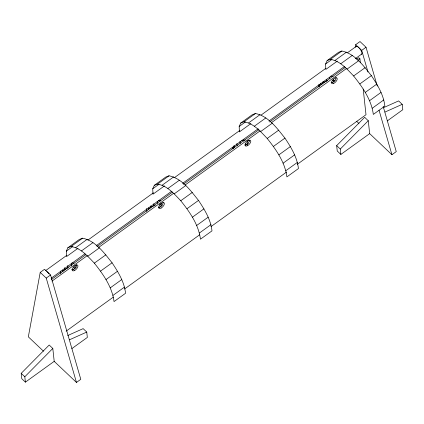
<?xml version="1.0" encoding="UTF-8"?>
<svg xmlns="http://www.w3.org/2000/svg" width="424" height="424" viewBox="0 0 424 424"><rect width="100%" height="100%" fill="white"/><g stroke="black" fill="none" stroke-linecap="round" stroke-linejoin="round"><path stroke-width="0.64" d="M60.415 273.56L60.595 271.153M146.397 211.247L146.577 208.841M232.903 148.744L232.993 147.541L233.82 145.845M318.779 86.666L318.917 84.858M54.251 361.317L25.392 382.146L21.783 378.727L21.2 373.353L49.195 345.03L52.804 348.449L54.203 361.349L76.468 382.443L80.793 379.326L50.562 274.975L44.541 269.277L40.222 272.394L28.329 336.836L43.486 351.199M355.206 47.276L355.688 44.674L360.008 41.557L366.023 47.255L377.27 86.067M78.053 248.263L66.531 256.584L66.314 251.172L67.872 247.727L79.394 239.406L82.611 238.187C95.707 240.917 104.161 252.974 112.074 262.795C118.217 272.049 124.349 281.986 125.557 293.265L114.03 301.581C112.18 286.958 103.292 274.392 94.335 263.14C87.8 256.329 80.92 248.098 71.089 246.503L67.872 247.727M164.486 185.876L152.958 194.192L152.741 188.781L154.299 185.336L165.821 177.02L169.043 175.796C182.135 178.525 190.588 190.583 198.501 200.409C204.644 209.657 210.776 219.6 211.984 230.873L200.462 239.194C198.607 224.566 189.724 212.005 180.762 200.753C174.227 193.943 167.347 185.712 157.516 184.117L154.299 185.336M250.923 123.58L239.401 131.901L239.178 126.49L240.737 123.045L252.264 114.724L255.481 113.505C268.577 116.234 277.026 128.292 284.944 138.113C291.087 147.367 297.213 157.304 298.422 168.582L286.9 176.898C285.05 162.275 276.162 149.709 267.2 138.457C260.665 131.647 253.785 123.416 243.959 121.821L240.737 123.045M337.34 61.098L325.817 69.414L325.6 64.003L327.158 60.558L338.681 52.242L341.898 51.018C354.994 53.747 363.447 65.805 371.36 75.631C377.503 84.88 383.635 94.822 384.844 106.095L373.316 114.416C371.466 99.788 362.578 87.227 353.621 75.975C347.086 69.165 340.207 60.934 330.376 59.339L327.158 60.558M25.392 382.146L24.809 376.772L52.804 348.449M369.717 133.597L340.859 154.426L337.25 151.008L336.667 145.633L364.656 117.31L368.265 120.729L369.67 133.629L391.935 154.723L396.255 151.607L383.169 106.429M340.859 154.426L340.276 149.052L368.265 120.729M67.755 265.445L68.004 267.751L64.851 269.388L62.461 271.752L62.275 270.024M155.179 205.19L150.833 207.082L148.442 209.44L148.252 207.712M327.561 80.608L323.215 82.5L320.825 84.858L320.639 83.13M71.089 246.503L82.611 238.187M157.516 184.117L169.043 175.796M330.376 59.339L341.898 51.018M243.959 121.821L255.481 113.505M66.314 251.172L72.599 246.636M152.741 188.781L159.027 184.244M325.6 64.003L331.886 59.466M239.178 126.49L245.464 121.948M75.726 247.6L87.254 239.279M162.159 185.209L173.681 176.893M335.013 60.431L346.541 52.115M248.597 122.918L260.119 114.597M45.628 270.613L66.552 255.513M88.007 240.021L153.456 192.777M174.375 177.677L239.825 130.433M261.285 114.941L325.659 68.476M347.654 52.597L356.234 46.401M81.44 250.929L92.962 242.608M167.867 188.537L179.394 180.221M340.726 63.759L352.249 55.443M254.31 126.246L265.832 117.925M76.468 382.443L46.237 278.096L50.562 274.975M367.974 72.011L361.704 50.377L366.023 47.255M51.134 278.239L84.927 253.844M96.195 245.708L171.296 191.494M182.564 183.364L258.205 128.763M268.933 121.02L344.574 66.42M355.301 58.671L361.741 54.028M51.331 279.564L85.664 254.782M96.926 246.646L172.568 192.046M183.295 184.302L258.937 129.702M269.669 121.958L345.306 67.352M356.573 59.222L358.72 57.675L359.923 58.814L360.352 62.763M51.998 281.091L87.402 255.534M98.67 247.399L173.771 193.185M185.039 185.055L260.14 130.841M271.408 122.711L346.509 68.497M357.776 60.362L359.923 58.814M87.8 256.239L99.322 247.923M174.227 193.853L185.754 185.532M347.086 69.075L358.609 60.754M260.67 131.557L272.192 123.241M72.801 270.019L75.477 268.085M159.228 207.627L161.369 206.08M245.655 145.241L248.337 143.307M332.623 82.463L335.299 80.528M94.335 263.14L105.857 254.824M180.762 200.753L192.284 192.432M353.621 75.975L365.144 67.655M267.2 138.457L278.722 130.142M100.552 271.116L112.074 262.795M186.979 208.725L198.501 200.409M359.838 83.947L371.36 75.631M273.416 146.434L284.944 138.113M105.989 279.57L117.512 271.249M192.417 217.178L203.939 208.857M365.276 92.4L376.798 84.079M278.854 154.882L290.382 146.566M110.24 287.864L121.762 279.549M196.667 225.478L208.195 217.157M369.527 100.7L381.049 92.379M283.11 163.182L294.632 154.866M112.991 295.39L124.513 287.075M199.418 233.004L210.94 224.683M285.856 170.708L297.383 162.392M372.277 108.226L383.8 99.905M66.118 331.186L113.325 297.113M124.592 288.977L199.693 234.763M210.961 226.633L286.598 172.033M297.33 164.284L365.997 114.719L363.209 89.067M71.863 348.602L87.333 337.435L86.75 332.061L83.141 328.637L67.734 335.538M387.329 120.882L402.8 109.715L402.217 104.341L398.608 100.917L383.201 107.818M385.034 112.037L402.217 104.341M69.568 339.757L86.75 332.061M241.707 140.333L245.316 140.068M330.725 76.145L333.147 76.293M332.374 80.258L334.69 80.719M245.152 144.07L247.574 144.218L247.197 140.757M158.338 200.727L160.765 200.875M159.382 204.803L162.307 205.301M71.757 263.002L74.179 263.15M73.405 267.115L76.325 267.613M248.236 140.572L249.339 140.959M355.688 44.674L361.704 50.377M356.584 121.232L358.953 123.479M336.667 145.633L340.276 149.052M40.222 272.394L46.237 278.096M21.2 373.353L24.809 376.772M379.029 110.187L391.935 154.723M333.46 79.177L333.587 80.332M329.639 77.226L329.761 78.376M326.241 79.707L326.369 80.857M323.093 81.344L323.215 82.5M319.071 84.233L319.32 86.538M243.498 139.957L243.625 141.113M239.979 141.282L240.228 143.593M236.889 143.503L237.143 145.808M234.499 145.861L234.684 147.594M232.993 147.541L233.115 148.697M161.014 203.181L161.2 204.914M157.193 201.23L157.442 203.536M153.795 203.711L153.986 205.439M150.706 205.926L150.833 207.082M146.683 208.815L146.932 211.12M75.037 265.493L75.223 267.226M71.211 263.543L71.46 265.848M64.665 267.661L64.851 269.388M60.706 271.127L60.892 272.855M356.006 46.762A4.701 1.542 54.2 0 1 360.241 49.311A4.701 1.542 54.2 0 1 361.322 54.129M46.783 271.482A4.701 1.542 54.2 0 1 49.094 273.909M163.139 202.168A3.763 1.776 -46.5 0 1 161.777 205.391A3.763 1.776 -46.5 0 1 158.565 207.378M76.702 264.523A3.763 1.776 -46.5 0 1 75.059 268.095A3.763 1.776 -46.5 0 1 71.63 269.717M249.577 140.408A3.763 1.776 -46.5 0 1 244.966 144.992M335.919 77.157A3.763 1.776 -46.5 0 1 334.626 80.624A3.763 1.776 -46.5 0 1 331.128 82.595M74.788 270.401A3.763 1.776 -46.5 0 0 77.687 265.233A3.763 1.776 -46.5 0 0 72.7 268.132A3.763 1.776 -46.5 0 0 74.788 270.401M161.162 208.041A3.763 1.776 -46.5 0 0 164.136 202.868A3.763 1.776 -46.5 0 0 159.159 205.693A3.763 1.776 -46.5 0 0 161.162 208.041M247.558 145.671A3.763 1.776 -46.5 0 0 250.579 140.498A3.763 1.776 -46.5 0 0 245.607 143.264A3.763 1.776 -46.5 0 0 247.558 145.671M333.64 83.459A3.763 1.776 -46.5 0 0 337.122 78.297A3.763 1.776 -46.5 0 0 332.268 80.512A3.763 1.776 -46.5 0 0 333.64 83.459"/></g></svg>
